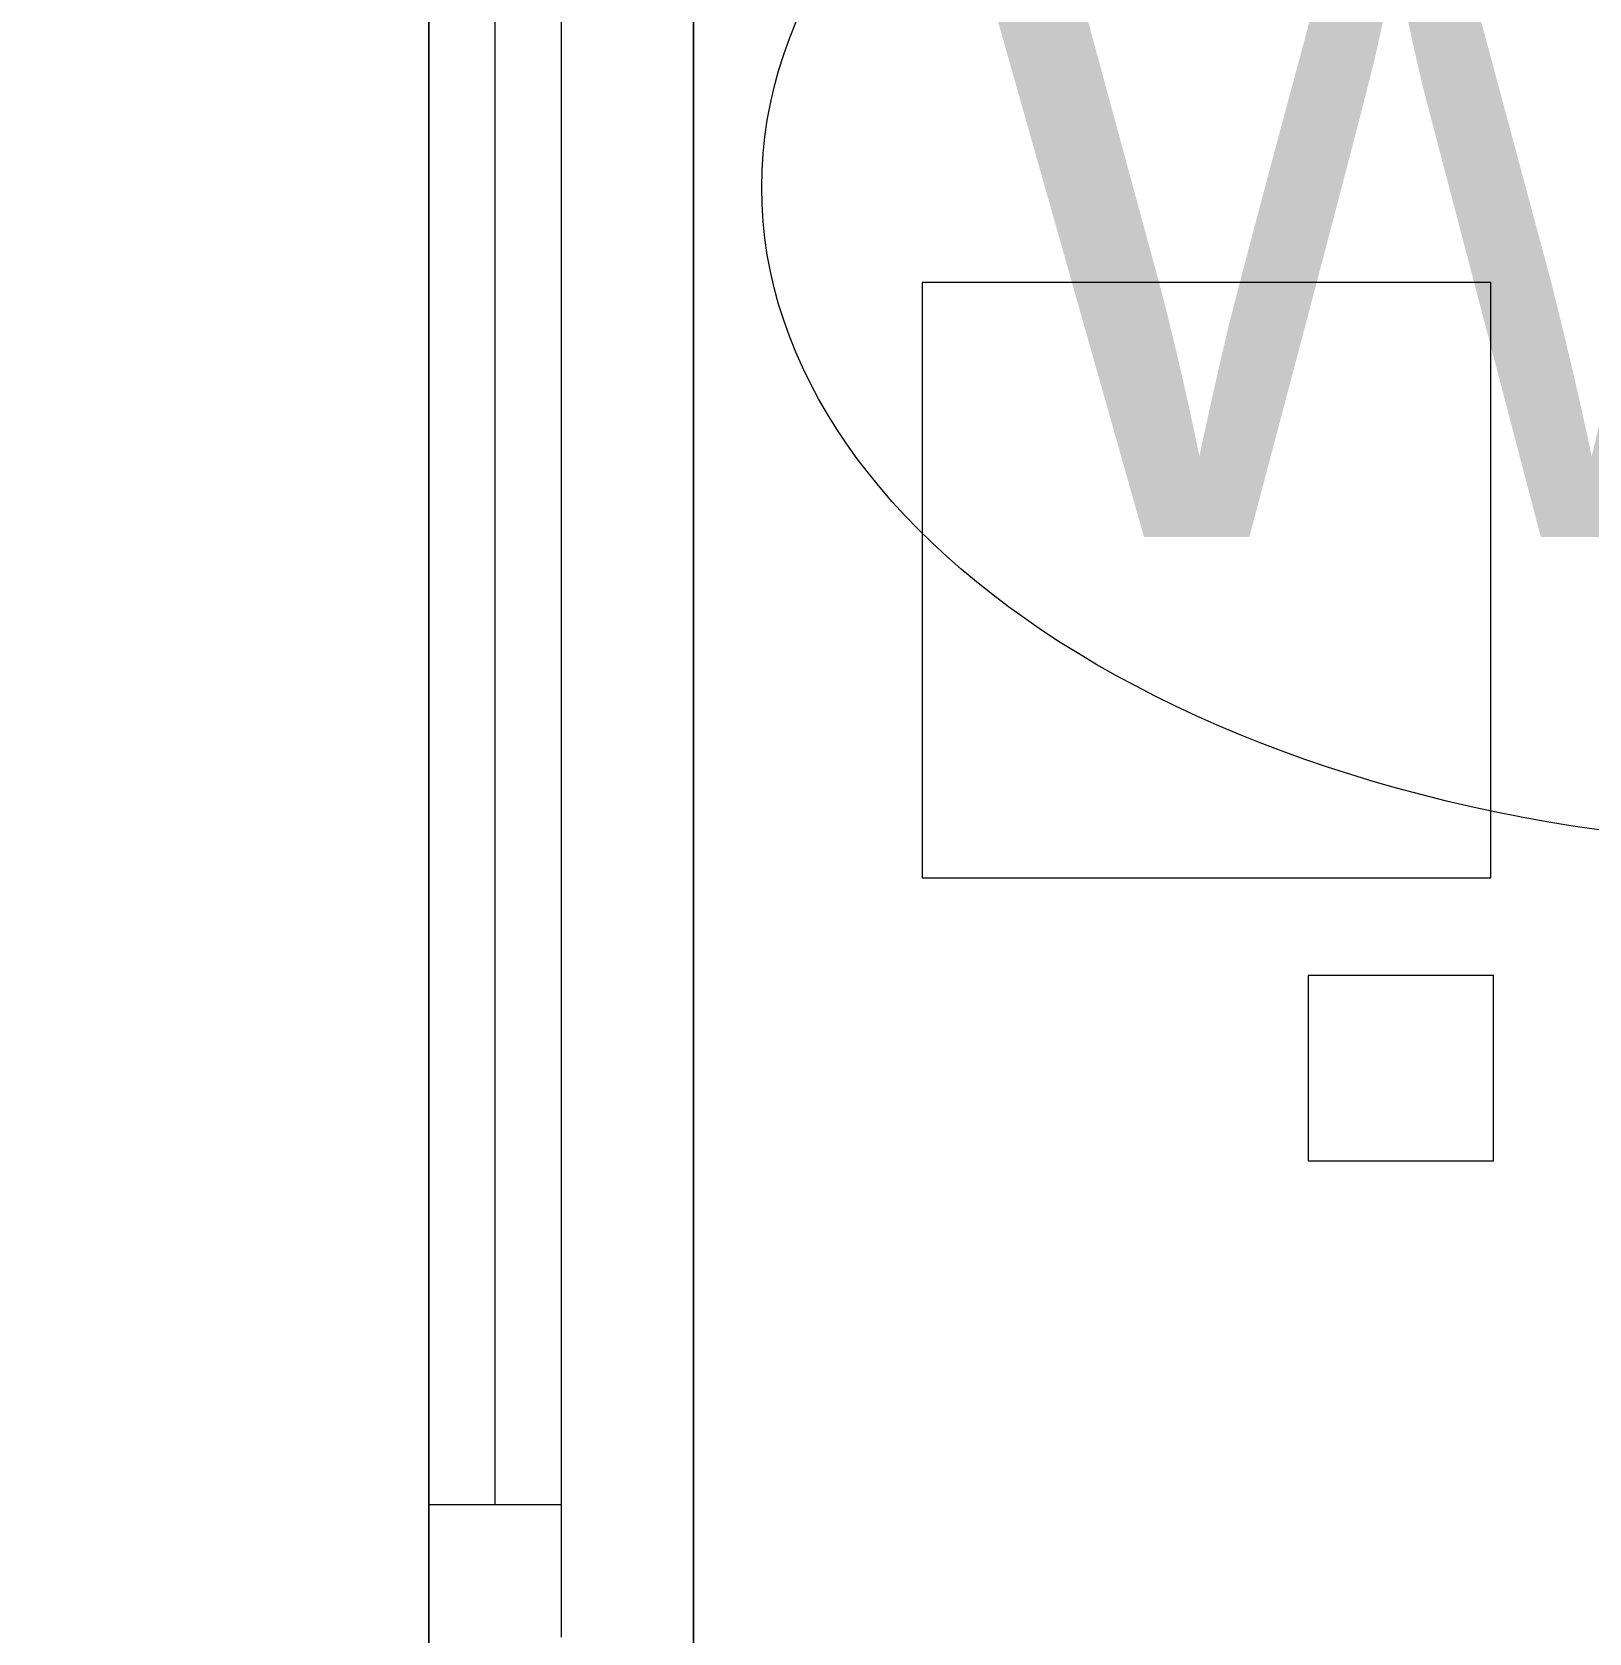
# Model space of a CAD drawing. Header units: millimetres. Extents: x -2143172 to 5255, y -610845 to 279739.
# Drawn here: x -1082367 to -1081779, y -579452 to -578846 of the extents above; entities that cross this region are included whole.
import ezdxf

# ---------------------------------------------------------------- set-up
doc = ezdxf.new("R2010")
doc.units = ezdxf.units.MM
doc.header["$LTSCALE"] = 30
doc.layers.get('0').update_dxf_attribs({"lineweight": 5})
doc.layers.get('Defpoints').update_dxf_attribs({"lineweight": 5})
for name, color, linetype, lineweight in [('Al Window tag', 5, 'Continuous', 5), ('Aluminum', 7, 'Continuous', 5), ('dims.', 152, 'Continuous', 5), ('LOADING', 163, 'Continuous', 5), ('Walls', 32, 'Continuous', 5)]:
    doc.layers.add(name, color=color, linetype=linetype, lineweight=lineweight)
doc.styles.add('SIMPLEX', font='SIMPLEX.shx', dxfattribs={"height": 150})
doc.styles.add('TTLB-A0-JeddahDP$0$swis721', font='swiss.ttf')
doc.dimstyles.new('Buk', dxfattribs={"dimtxt": 150, "dimasz": 50, "dimexe": 20, "dimexo": 25, "dimgap": 20, "dimtad": 1, "dimdec": 0, "dimrnd": 5, "dimdsep": 46, "dimtxsty": 'SIMPLEX', "dimcen": 0, "dimdle": 20, "dimclrd": 256, "dimclre": 256, "dimclrt": 256, "dimadec": 0, "dimazin": 0, "dimtfac": 0.0075, "dimtdec": 0, "dimtmove": 1, "dimatfit": 2, "dimldrblk": 'ARCHTICK', "dimfxl": 1, "dimtolj": 1, "dimtzin": 0, "dimlwd": -1, "dimlwe": -1, "dimarcsym": 0})

# ---------------------------------------------------------------- blocks, each defined once
blk = doc.blocks.new('*D317')
at = {"layer": 'Defpoints', "color": 0, "transparency": 16777216}
for p in [(-1082419.92, -578278.12), (-1082167.44, -578278.12, 0.1), (-1082167.44, -579478.12, 0.1)]:
    blk.add_point(p, dxfattribs=at)
at = {"layer": 'dims.', "linetype": 'Continuous', "transparency": 16777216}
for p, q in [((-1082192.44, -578278.12), (-1082439.92, -578278.12)), ((-1082192.44, -579478.12), (-1082439.92, -579478.12))]:
    blk.add_line(p, q, dxfattribs=at)
at = {"layer": 'dims.', "transparency": 16777216}
blk.add_line((-1082419.92, -579428.12), (-1082419.92, -578328.12), dxfattribs=at)
for points in [[(-1082428.25, -578328.12), (-1082411.58, -578328.12), (-1082419.92, -578278.12)], [(-1082428.25, -579428.12), (-1082411.58, -579428.12), (-1082419.92, -579478.12)]]:
    blk.add_solid(points, dxfattribs=at)
at = {"layer": 'dims.', "transparency": 16777216, "insert": (-1082514.92, -578878.12), "char_height": 150, "attachment_point": 5, "rotation": 90, "style": 'SIMPLEX'}
blk.add_mtext('\\A1;1200', dxfattribs=at)
blk = doc.blocks.new('_ArchTick')
at = {"color": 0, "linetype": 'ByBlock', "const_width": 0.15}
blk.add_lwpolyline([(-0.5, -0.5), (0.5, 0.5)], dxfattribs=at)
blk = doc.blocks.new('A$C37be4daf')
at = {"layer": 'Aluminum', "color": 5}
for p, q in [((1416.01, 598.24), (216.01, 598.24)), ((291.01, 548.24), (291.01, 598.24)), ((291.01, 573.24), (1341.01, 573.24)), ((1391.01, 548.24), (241.01, 548.24)), ((1416.01, 498.24), (216.01, 498.24))]:
    blk.add_line(p, q, dxfattribs=at)
blk = doc.blocks.new('A$C5CCD2EA3')
at = {"layer": 'Al Window tag'}
blk.add_ellipse((0, 0), major_axis=(408.65, 0), ratio=0.610025, dxfattribs=at)
at = {"layer": 'Al Window tag', "insert": (-338.2, 123.82, -0.04), "char_height": 256, "attachment_point": 1, "style": 'TTLB-A0-JeddahDP$0$swis721'}
blk.add_mtext_dynamic_manual_height_columns('W17', width=1569.4575, gutter_width=9406.45, heights=[480.27], dxfattribs=at)
blk = doc.blocks.new('D.110.51.53')
blk.add_lwpolyline([(285914, 4547), (286139, 4547), (286139, 4332), (285914, 4332), (285914, 4547)])
blk = doc.blocks.new('D.111.03.06')
blk.add_lwpolyline([(292372, 3690), (292442, 3690), (292442, 3620), (292372, 3620), (292372, 3690)])

msp = doc.modelspace()

# ---------------------------------------------------------------- linework, layer by layer
at = {"layer": 'Walls'}
for p, q in [((-1082217.44, -580318.12, 0.21), (-1082217.44, -577628.12, 0.21)), ((-1082117.44, -580118.12, 0.21), (-1082117.44, -577628.12, 0.21))]:
    msp.add_line(p, q, dxfattribs=at)

# ---------------------------------------------------------------- block references
at = {"rotation": 90}
msp.add_blockref('A$C37be4daf', (-1081619.21, -579694.14, 0.21), dxfattribs=at)
at = {"layer": 'Al Window tag'}
msp.add_blockref('A$C5CCD2EA3', (-1081682.99, -578905.05, -0.31), dxfattribs=at)
at = {"layer": 'LOADING', "xscale": -1, "rotation": 270}
for name, p in [('D.110.51.53', (-1086363.05, -865080.02, 0.1)), ('D.111.03.06', (-1085505.05, -871645.02, 0.1))]:
    msp.add_blockref(name, p, dxfattribs=at)

# ---------------------------------------------------------------- dimensions: what is measured, and where the dimension line sits
at = {"layer": 'dims.'}
dim = msp.add_linear_dim(base=(-1082419.92, -578278.12, 0.1), p1=(-1082167.44, -579478.12, 0.21), p2=(-1082167.44, -578278.12, 0.21), angle=90, dimstyle='Buk', dxfattribs=at)
dim.commit()
dim.dimension.update_dxf_attribs({"geometry": '*D317', "text_midpoint": (-1082514.92, -578878.12, 0.1)})

doc.saveas('drawing.dxf')
